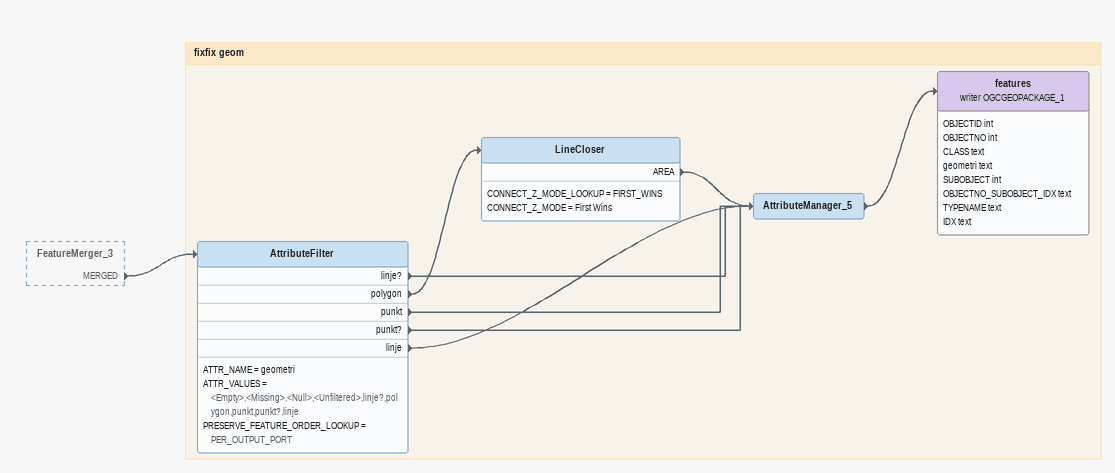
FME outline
FeatureMerger_3 [outside]
    MERGED -> AttributeFilter

Bookmark: fixfix geom
AttributeFilter
    ATTR_NAME = geometri
    ATTR_VALUES = <Empty>,<Missing>,<Null>,<Unfiltered>,linje?,polygon,punkt,punkt?,linje
    PRESERVE_FEATURE_ORDER_LOOKUP = PER_OUTPUT_PORT
    linje? -> AttributeManager_5
    polygon -> LineCloser
    punkt -> AttributeManager_5
    punkt? -> AttributeManager_5
    linje -> AttributeManager_5
LineCloser
    CONNECT_Z_MODE_LOOKUP = FIRST_WINS
    CONNECT_Z_MODE = First Wins
    AREA -> AttributeManager_5
AttributeManager_5
    -> features (writer OGCGEOPACKAGE_1)
features (writer OGCGEOPACKAGE_1)
    attributes: OBJECTID int, OBJECTNO int, CLASS text, geometri text, SUBOBJECT int, OBJECTNO_SUBOBJECT_IDX text, TYPENAME text, IDX text
